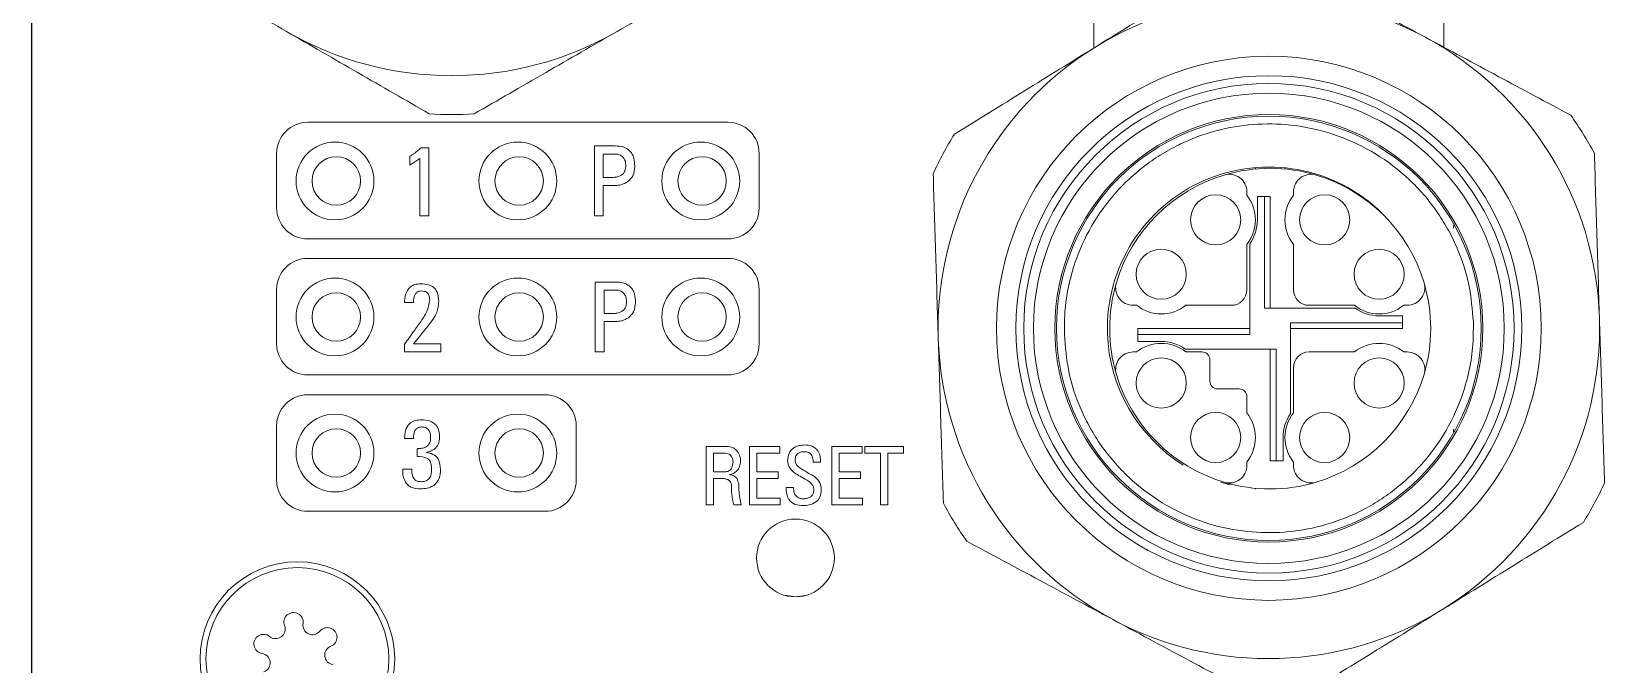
# Model space of a CAD drawing. Extents: x -194 to 239, y -574 to -265.
# Drawn here: x -130.63 to -117.85, y -327.8 to -322.65 of the extents above; entities that cross this region are included whole.
import ezdxf

# ---------------------------------------------------------------- set-up
doc = ezdxf.new("R2010")
doc.units = 0
doc.header["$LTSCALE"] = 0.5
doc.layers.get('0').update_dxf_attribs({"linetype": 'CONTINUOUS'})
doc.layers.add('UMRISSE', color=7, linetype='CONTINUOUS')

msp = doc.modelspace()

# ---------------------------------------------------------------- linework, layer by layer
at = {"lineweight": 5}
for p, q in [((-130.63196, -297.65409), (-130.63196, -338.25588)), ((-130.63023, -297.67312), (-130.63023, -338.27491))]:
    msp.add_line(p, q, dxfattribs=at)
at = {"color": 7, "linetype": 'Continuous', "lineweight": 5}
for p, q in [((-130.63179, -300.24218), (-130.63179, -338.29566)), ((-122.00338, -321.67097), (-122.00338, -322.78367)), ((-119.15885, -322.783), (-119.15885, -321.67097)), ((-124.97434, -323.39349), (-128.38777, -323.39349)), ((-128.64062, -323.64633), (-128.64062, -324.08882)), ((-127.46611, -323.60055), (-127.40434, -323.60055)), ((-127.40434, -323.60055), (-127.40434, -324.15487)), ((-126.05988, -323.58597), (-125.89064, -323.58597)), ((-126.05988, -324.15487), (-126.05988, -323.58597)), ((-124.72149, -324.08882), (-124.72149, -323.64633)), ((-127.55751, -323.7429), (-127.55751, -323.66962)), ((-127.47728, -323.68774), (-127.55751, -323.7429)), ((-127.47728, -324.15487), (-127.47728, -323.68774)), ((-125.98694, -323.65161), (-125.98694, -323.84125)), ((-125.88585, -323.65161), (-125.98694, -323.65161)), ((-120.68889, -323.76139), (-120.68889, -323.77309)), ((-120.45185, -323.77309), (-120.45185, -323.76334)), ((-125.98694, -323.84125), (-125.90648, -323.84125)), ((-125.89132, -323.90689), (-125.98694, -323.90689)), ((-125.98694, -323.90689), (-125.98694, -324.15487)), ((-120.76001, -323.98647), (-120.76001, -323.95833)), ((-120.67467, -323.99683), (-120.67467, -324.18647)), ((-120.61778, -323.99683), (-120.67467, -323.99683)), ((-120.61778, -323.99683), (-120.61778, -324.9055)), ((-120.57037, -323.99683), (-120.61778, -323.99683)), ((-120.57037, -323.99683), (-120.57037, -324.9055)), ((-120.38074, -323.95833), (-120.38074, -323.98647)), ((-127.40434, -324.15487), (-127.47728, -324.15487)), ((-125.98694, -324.15487), (-126.05988, -324.15487)), ((-128.38777, -324.34166), (-124.97434, -324.34166)), ((-120.76001, -324.75537), (-120.76001, -324.38646)), ((-120.7363, -324.38111), (-120.7363, -325.11884)), ((-120.38074, -324.38646), (-120.38074, -324.75537)), ((-124.97434, -324.49969), (-128.38777, -324.49969)), ((-128.64062, -324.75254), (-128.64062, -325.19502)), ((-126.05421, -324.69217), (-125.88497, -324.69217)), ((-126.05421, -325.26108), (-126.05421, -324.69217)), ((-125.98127, -324.75782), (-125.98127, -324.94745)), ((-125.88018, -324.75782), (-125.98127, -324.75782)), ((-124.72149, -325.19502), (-124.72149, -324.75254)), ((-127.52833, -324.85993), (-127.60127, -324.85993)), ((-121.68347, -324.8818), (-121.65533, -324.8818)), ((-121.25534, -324.8818), (-120.88643, -324.8818)), ((-119.88005, -324.9055), (-120.61778, -324.9055)), ((-120.25431, -324.8818), (-119.8854, -324.8818)), ((-119.48541, -324.8818), (-119.45727, -324.8818)), ((-125.98127, -324.94745), (-125.90081, -324.94745)), ((-125.88565, -325.01309), (-125.98127, -325.01309)), ((-125.98127, -325.01309), (-125.98127, -325.26108)), ((-120.40444, -325.76175), (-120.40444, -325.02402)), ((-119.49577, -325.02402), (-120.40444, -325.02402)), ((-119.68541, -324.96713), (-119.49577, -324.96713)), ((-119.49577, -325.02402), (-119.49577, -324.96713)), ((-119.49577, -325.07143), (-119.49577, -325.02402)), ((-121.64497, -325.07143), (-120.7363, -325.07143)), ((-121.64497, -325.07143), (-121.64497, -325.11884)), ((-121.64497, -325.11884), (-121.64497, -325.17573)), ((-121.64497, -325.11884), (-120.7363, -325.11884)), ((-121.45534, -325.17573), (-121.64497, -325.17573)), ((-119.49577, -325.07143), (-120.40444, -325.07143)), ((-127.60127, -325.26108), (-127.60127, -325.19794)), ((-127.30747, -325.26108), (-127.60127, -325.26108)), ((-127.52833, -325.19544), (-127.30747, -325.19544)), ((-127.30747, -325.19544), (-127.30747, -325.26108)), ((-125.98127, -325.26108), (-126.05421, -325.26108)), ((-121.65533, -325.26107), (-121.68347, -325.26107)), ((-121.26069, -325.23736), (-120.52296, -325.23736)), ((-121.12348, -325.26107), (-121.25534, -325.26107)), ((-120.57037, -326.14603), (-120.57037, -325.23736)), ((-120.52296, -326.14603), (-120.52296, -325.23736)), ((-119.8854, -325.26107), (-120.25431, -325.26107)), ((-119.45727, -325.26107), (-119.48541, -325.26107)), ((-121.06026, -325.49811), (-121.06026, -325.32428)), ((-120.38074, -325.38749), (-120.38074, -325.7564)), ((-128.38777, -325.44787), (-124.97434, -325.44787)), ((-120.82322, -325.56132), (-120.99705, -325.56132)), ((-126.45981, -325.60874), (-128.38777, -325.60874)), ((-120.76001, -325.7564), (-120.76001, -325.62453)), ((-128.64062, -325.86159), (-128.64062, -326.30407)), ((-126.20697, -326.30407), (-126.20697, -325.86159)), ((-127.52833, -325.96613), (-127.60127, -325.96613)), ((-127.49916, -326.11201), (-127.49916, -326.0491)), ((-125.1524, -326.50372), (-125.1524, -326.02963)), ((-125.1524, -326.02963), (-124.98744, -326.02963)), ((-124.79987, -326.02963), (-124.55381, -326.02963)), ((-124.79987, -326.50372), (-124.79987, -326.02963)), ((-124.55381, -326.02963), (-124.55381, -326.08433)), ((-124.13129, -326.50372), (-124.13129, -326.02963)), ((-124.13129, -326.02963), (-123.88522, -326.02963)), ((-123.88522, -326.02963), (-123.88522, -326.08433)), ((-123.86385, -326.08433), (-123.86385, -326.02963)), ((-123.86385, -326.02963), (-123.54779, -326.02963)), ((-123.54779, -326.02963), (-123.54779, -326.08433)), ((-120.46607, -326.14603), (-120.46607, -325.9564)), ((-125.09162, -326.08433), (-125.09162, -326.23628)), ((-124.99855, -326.08433), (-125.09162, -326.08433)), ((-124.55381, -326.08433), (-124.73909, -326.08433)), ((-124.73909, -326.08433), (-124.73909, -326.23628)), ((-124.22246, -326.15841), (-124.28324, -326.15841)), ((-123.88522, -326.08433), (-124.0705, -326.08433)), ((-124.0705, -326.08433), (-124.0705, -326.23628)), ((-123.73621, -326.08433), (-123.86385, -326.08433)), ((-123.73621, -326.50372), (-123.73621, -326.08433)), ((-123.54779, -326.08433), (-123.67543, -326.08433)), ((-123.67543, -326.08433), (-123.67543, -326.50372)), ((-120.76001, -326.18453), (-120.76001, -326.15639)), ((-120.57037, -326.14603), (-120.52296, -326.14603)), ((-120.52296, -326.14603), (-120.46607, -326.14603)), ((-120.38074, -326.15639), (-120.38074, -326.18453)), ((-127.61586, -326.22973), (-127.61586, -326.21412)), ((-127.61586, -326.21412), (-127.54292, -326.21412)), ((-125.09162, -326.23628), (-124.99921, -326.23628)), ((-125.09162, -326.29099), (-125.09162, -326.50372)), ((-125.01906, -326.29099), (-125.09162, -326.29099)), ((-124.73909, -326.23628), (-124.56691, -326.23628)), ((-124.56691, -326.29099), (-124.73909, -326.29099)), ((-124.73909, -326.29099), (-124.73909, -326.44901)), ((-124.56691, -326.23628), (-124.56691, -326.29099)), ((-124.0705, -326.23628), (-123.89833, -326.23628)), ((-123.89833, -326.29099), (-124.0705, -326.29099)), ((-124.0705, -326.29099), (-124.0705, -326.44901)), ((-123.89833, -326.23628), (-123.89833, -326.29099)), ((-124.73909, -326.44901), (-124.54982, -326.44901)), ((-124.54982, -326.44901), (-124.54982, -326.50372)), ((-124.50205, -326.36259), (-124.44127, -326.36259)), ((-124.44127, -326.36259), (-124.44127, -326.37551)), ((-124.0705, -326.44901), (-123.88123, -326.44901)), ((-123.88123, -326.44901), (-123.88123, -326.50372)), ((-120.68889, -326.36978), (-120.68889, -326.37581)), ((-128.38777, -326.55692), (-126.45981, -326.55692)), ((-125.09162, -326.50372), (-125.1524, -326.50372)), ((-124.86815, -326.50372), (-124.92827, -326.50372)), ((-124.54982, -326.50372), (-124.79987, -326.50372)), ((-123.88123, -326.50372), (-124.13129, -326.50372)), ((-123.67543, -326.50372), (-123.73621, -326.50372)), ((-124.42629, -327.25224), (-124.34872, -327.24257))]:
    msp.add_line(p, q, dxfattribs=at)
at = {"color": 7, "linetype": 'Continuous', "lineweight": 5, "flags": 128}
for points in [[(-119.0821, -325.88934), (-119.08022, -325.90385), (-119.07967, -325.9183)], [(-120.97364, -326.32013), (-120.94782, -326.32794), (-120.89572, -326.34196)], [(-124.51647, -327.2391), (-124.51533, -327.23943), (-124.42629, -327.25224)]]:
    msp.add_lwpolyline(points, dxfattribs=at)
at = {"color": 7, "linetype": 'Continuous', "lineweight": 5}
for centre, radius in [((-120.58112, -325.0686), 2.21241), ((-120.58112, -325.0686), 2.05438), ((-120.58112, -325.0686), 1.99117), ((-120.58112, -325.0686), 1.91216), ((-120.58112, -325.0686), 1.73832), ((-120.58112, -325.0686), 1.72521), ((-128.16653, -323.87042), 0.31606), ((-126.68105, -323.87042), 0.31606), ((-125.19558, -323.87042), 0.31606), ((-128.15578, -323.87042), 0.19679), ((-126.67031, -323.87041), 0.19679), ((-125.18483, -323.87041), 0.19679), ((-121.01285, -324.18647), 0.20386), ((-120.12789, -324.18647), 0.20386), ((-121.45534, -324.62895), 0.20386), ((-119.68541, -324.62895), 0.20386), ((-128.16653, -324.97663), 0.31606), ((-126.68105, -324.97663), 0.31606), ((-125.19558, -324.97663), 0.31606), ((-128.15578, -324.97663), 0.19679), ((-126.67031, -324.97661), 0.19679), ((-125.18483, -324.97661), 0.19679), ((-121.45534, -325.51391), 0.20386), ((-119.68541, -325.51391), 0.20386), ((-128.16653, -326.08283), 0.31606), ((-126.68105, -326.08283), 0.31606), ((-121.01285, -325.9564), 0.20386), ((-120.12789, -325.9564), 0.20386), ((-128.15578, -326.08283), 0.19679), ((-126.67031, -326.08282), 0.19679), ((-124.42629, -326.93619), 0.31606), ((-128.47184, -327.75794), 0.79015), ((-128.47184, -327.75794), 0.74274)]:
    msp.add_circle(centre, radius, dxfattribs=at)
for centre, radius, start, end in [((-120.58112, -325.0686), 2.6865, 61.765098, 121.765098), ((-127.21835, -320.32772), 2.6865, 240, 300), ((-120.58112, -325.0686), 2.6865, 1.765098, 61.765098), ((-120.58112, -325.0686), 2.6865, 121.765098, 181.765098), ((-128.38777, -323.64633), 0.25285, 90, 180), ((-127.21835, -320.32772), 3.00256, 266.525352, 273.474648), ((-124.97434, -323.64633), 0.25285, 0, 90), ((-120.58112, -325.0686), 3.00256, 28.29045, 35.239746), ((-120.58112, -325.0686), 3.00256, 148.29045, 155.239746), ((-120.58112, -325.0686), 1.31164, 45.602365, 181.765098), ((-120.57037, -325.07143), 1.30374, 90, 106.60155), ((-120.57037, -325.07143), 1.30374, 73.39845, 90), ((-120.57037, -325.07143), 1.30374, 106.60155, 163.39845), ((-120.90223, -323.95833), 0.14223, 0, 106.60155), ((-120.23851, -323.95833), 0.14223, 73.39845, 180), ((-120.57037, -325.07143), 1.30374, 16.60155, 73.39845), ((-121.01285, -324.18647), 0.32238, 321.657251, 38.342749), ((-120.12789, -324.18647), 0.32238, 141.657251, 218.342749), ((-128.38777, -324.08882), 0.25285, 180, 270), ((-124.97434, -324.08882), 0.25285, 270, 0), ((-121.01285, -324.18647), 0.33818, 324.860888, 0), ((-119.23903, -324.22577), 0.15936, 349.968546, 2.570459), ((-128.38777, -324.75254), 0.25285, 90, 180), ((-124.97434, -324.75254), 0.25285, 0, 90), ((-120.57037, -325.07143), 1.30374, 163.39845, 196.60155), ((-121.68347, -324.73957), 0.14223, 163.39845, 270), ((-120.88643, -324.75537), 0.12642, 270, 0), ((-120.25431, -324.75537), 0.12642, 180, 270), ((-119.45727, -324.73957), 0.14223, 270, 16.60155), ((-120.57037, -325.07143), 1.30374, 343.39845, 16.60155), ((-121.45534, -324.62895), 0.32238, 231.657251, 308.342749), ((-119.68541, -324.62895), 0.32238, 231.657251, 308.342749), ((-119.68541, -324.62895), 0.33818, 234.860888, 270), ((-120.58112, -325.0686), 2.6865, 301.765098, 1.765098), ((-120.58112, -325.0686), 2.6865, 181.765098, 241.765098), ((-120.58112, -325.0686), 1.31164, 181.765098, 237.969095), ((-121.45534, -325.51391), 0.33818, 54.860888, 90), ((-128.38777, -325.19502), 0.25285, 180, 270), ((-124.97434, -325.19502), 0.25285, 270, 0), ((-121.68347, -325.40329), 0.14223, 90, 196.60155), ((-121.45534, -325.51391), 0.32238, 51.657251, 128.342749), ((-121.12348, -325.32428), 0.06321, 0, 90), ((-120.25431, -325.38749), 0.12642, 90, 180), ((-119.68541, -325.51391), 0.32238, 51.657251, 128.342749), ((-119.45727, -325.40329), 0.14223, 343.39845, 90), ((-120.57037, -325.07143), 1.30374, 196.60155, 253.39845), ((-120.99705, -325.49811), 0.06321, 180, 270), ((-120.82322, -325.62453), 0.06321, 0, 90), ((-120.57037, -325.07143), 1.30374, 286.60155, 343.39845), ((-128.38777, -325.86159), 0.25285, 90, 180), ((-126.45981, -325.86159), 0.25285, 0, 90), ((-121.01285, -325.9564), 0.32238, 321.657251, 38.342749), ((-120.12789, -325.9564), 0.33818, 144.860888, 180), ((-120.12789, -325.9564), 0.32238, 141.657251, 218.342749), ((-120.90223, -326.18453), 0.14223, 253.39845, 0), ((-120.23851, -326.18453), 0.14223, 180, 286.60155), ((-128.38777, -326.30407), 0.25285, 180, 270), ((-126.45981, -326.30407), 0.25285, 270, 0), ((-120.57037, -325.07143), 1.30374, 253.39845, 286.60155), ((-120.58112, -325.0686), 3.00256, 328.29045, 335.239746), ((-120.58112, -325.0686), 3.00256, 208.29045, 215.239746), ((-120.58112, -325.0686), 2.6865, 241.765098, 301.765098), ((-128.50338, -327.45831), 0.07798, 351.008422, 201.008422), ((-128.34934, -327.48268), 0.07798, 171.008422, 321.008422), ((-128.7471, -327.63544), 0.07798, 51.008422, 261.008422), ((-128.64897, -327.51422), 0.07798, 231.008422, 21.008422), ((-128.22812, -327.58081), 0.07798, 291.008422, 141.008422), ((-128.77148, -327.78948), 0.07798, 291.008422, 81.008422), ((-128.17221, -327.72641), 0.07798, 111.008422, 261.008422)]:
    msp.add_arc(centre, radius, start, end, dxfattribs=at)
for points, knots in [([(-129.72288, -321.98383), (-129.53021, -322.09507), (-129.14422, -322.31792), (-128.75603, -322.54204), (-128.5616, -322.65429)], [0, 0, 0, 0, 0.49915665, 1, 1, 1, 1]), ([(-125.8751, -322.65429), (-125.68137, -322.54244), (-125.29318, -322.31832), (-124.90719, -322.09547), (-124.71383, -321.98383)], [0, 0, 0, 0, 0.49905028, 1, 1, 1, 1]), ([(-120.85532, -322.07859), (-121.04447, -322.19571), (-121.42341, -322.43034), (-121.80452, -322.66631), (-121.99539, -322.7845)], [0, 0, 0, 0, 0.49915672, 1, 1, 1, 1]), ([(-119.31017, -322.70175), (-119.50725, -322.59592), (-119.90217, -322.38386), (-120.29484, -322.173), (-120.49154, -322.06738)], [0, 0, 0, 0, 0.49905015, 1, 1, 1, 1]), ([(-128.5616, -322.65429), (-128.36788, -322.76614), (-127.97968, -322.99027), (-127.59369, -323.21312), (-127.40033, -323.32476)], [0, 0, 0, 0, 0.49905035, 1, 1, 1, 1]), ([(-127.03638, -323.32476), (-126.84371, -323.21352), (-126.45772, -322.99067), (-126.06953, -322.76655), (-125.8751, -322.65429)], [0, 0, 0, 0, 0.49915668, 1, 1, 1, 1]), ([(-118.12879, -323.33613), (-118.3248, -323.23088), (-118.71746, -323.02002), (-119.11238, -322.80796), (-119.31017, -322.70175)], [0, 0, 0, 0, 0.49915673, 1, 1, 1, 1]), ([(-121.99539, -322.7845), (-122.18559, -322.90226), (-122.56669, -323.13824), (-122.94563, -323.37287), (-123.13547, -323.49041)], [0, 0, 0, 0, 0.49905015, 1, 1, 1, 1]), ([(-118.91991, -325.01741), (-118.9284, -324.91626), (-118.94588, -324.70791), (-119.03043, -324.45447), (-119.1271, -324.25757), (-119.24734, -324.06573), (-119.43456, -323.84908), (-119.70687, -323.64152), (-120.00934, -323.49645), (-120.32169, -323.41698), (-120.6326, -323.3981), (-120.94172, -323.43607), (-121.19526, -323.51755), (-121.39214, -323.61465), (-121.58399, -323.73478), (-121.80064, -323.92206), (-122.00818, -324.19431), (-122.13697, -324.46287), (-122.20705, -324.70404), (-122.24138, -324.91078), (-122.24201, -325.04993), (-122.24233, -325.11979)], [0, 0, 0, 0, 0.0582421, 0.11997289, 0.15217865, 0.1843526, 0.25001425, 0.31567591, 0.37997295, 0.4417038, 0.49994584, 0.55818794, 0.61991873, 0.65212449, 0.68429838, 0.74996003, 0.81562169, 0.87991883, 0.92004518, 0.95985878, 1, 1, 1, 1]), ([(-127.55751, -323.66962), (-127.54895, -323.66459), (-127.53366, -323.65561), (-127.51984, -323.64452), (-127.51375, -323.63964)], [0, 0, 0, 0, 0.55969684, 1, 1, 1, 1]), ([(-127.51375, -323.63964), (-127.50472, -323.63251), (-127.48861, -323.61976), (-127.47299, -323.60642), (-127.46611, -323.60055)], [0, 0, 0, 0, 0.55999364, 1, 1, 1, 1]), ([(-125.89064, -323.58597), (-125.86885, -323.58677), (-125.82997, -323.58821), (-125.79682, -323.60819), (-125.78226, -323.61697)], [0, 0, 0, 0, 0.56066306, 1, 1, 1, 1]), ([(-125.78226, -323.61697), (-125.77249, -323.62669), (-125.75292, -323.64614), (-125.73467, -323.69281), (-125.7328, -323.72807), (-125.73166, -323.74962)], [0, 0, 0, 0, 0.27970363, 0.55977537, 1, 1, 1, 1]), ([(-117.89589, -324.98585), (-117.90278, -324.76226), (-117.91659, -324.31422), (-117.93032, -323.86873), (-117.9372, -323.64556)], [0, 0, 0, 0, 0.49904993, 1, 1, 1, 1]), ([(-125.82614, -323.67885), (-125.83571, -323.67011), (-125.85283, -323.65448), (-125.87575, -323.65249), (-125.88585, -323.65161)], [0, 0, 0, 0, 0.55890642, 1, 1, 1, 1]), ([(-125.84437, -323.82643), (-125.83715, -323.82126), (-125.8227, -323.81091), (-125.80716, -323.78232), (-125.80557, -323.75955), (-125.8046, -323.74563)], [0, 0, 0, 0, 0.28012981, 0.56014141, 1, 1, 1, 1]), ([(-125.8046, -323.74563), (-125.8053, -323.732), (-125.80654, -323.70768), (-125.82015, -323.68765), (-125.82614, -323.67885)], [0, 0, 0, 0, 0.56032369, 1, 1, 1, 1]), ([(-125.73166, -323.74962), (-125.73368, -323.77766), (-125.73727, -323.82771), (-125.77343, -323.86173), (-125.78933, -323.87669)], [0, 0, 0, 0, 0.56037592, 1, 1, 1, 1]), ([(-125.90648, -323.84125), (-125.8943, -323.84074), (-125.87257, -323.83983), (-125.85298, -323.83052), (-125.84437, -323.82643)], [0, 0, 0, 0, 0.56024977, 1, 1, 1, 1]), ([(-125.78933, -323.87669), (-125.80714, -323.88666), (-125.839, -323.90449), (-125.87531, -323.90616), (-125.89132, -323.90689)], [0, 0, 0, 0, 0.55916241, 1, 1, 1, 1]), ([(-123.30765, -323.81106), (-123.30079, -324.03343), (-123.28707, -324.47892), (-123.27326, -324.92695), (-123.26634, -325.15135)], [0, 0, 0, 0, 0.4991567, 1, 1, 1, 1]), ([(-127.60127, -324.85993), (-127.60061, -324.83762), (-127.59943, -324.79785), (-127.57941, -324.7637), (-127.57062, -324.7487)], [0, 0, 0, 0, 0.56081878, 1, 1, 1, 1]), ([(-127.57062, -324.7487), (-127.56324, -324.74105), (-127.5485, -324.72574), (-127.51334, -324.70967), (-127.48608, -324.70786), (-127.46942, -324.70676)], [0, 0, 0, 0, 0.28003049, 0.5601211, 1, 1, 1, 1]), ([(-127.5166, -324.79451), (-127.5207, -324.80639), (-127.52804, -324.82762), (-127.52825, -324.85004), (-127.52833, -324.85993)], [0, 0, 0, 0, 0.5591909, 1, 1, 1, 1]), ([(-127.46463, -324.76511), (-127.47051, -324.76544), (-127.48226, -324.76609), (-127.50251, -324.77403), (-127.51126, -324.78676), (-127.5166, -324.79451)], [0, 0, 0, 0, 0.28127647, 0.56186668, 1, 1, 1, 1]), ([(-127.46942, -324.70676), (-127.44748, -324.70779), (-127.40385, -324.70983), (-127.34896, -324.74428), (-127.32649, -324.79768), (-127.32491, -324.83193), (-127.32411, -324.8491)], [0, 0, 0, 0, 0.28092685, 0.55882791, 0.77888995, 1, 1, 1, 1]), ([(-127.39705, -324.83782), (-127.39764, -324.8272), (-127.39882, -324.80604), (-127.41444, -324.77911), (-127.43962, -324.76637), (-127.45628, -324.76553), (-127.46463, -324.76511)], [0, 0, 0, 0, 0.28064927, 0.55949455, 0.77933191, 1, 1, 1, 1]), ([(-125.88497, -324.69217), (-125.86317, -324.69298), (-125.8243, -324.69441), (-125.79115, -324.71439), (-125.77659, -324.72317)], [0, 0, 0, 0, 0.56066437, 1, 1, 1, 1]), ([(-125.82047, -324.78505), (-125.83004, -324.77632), (-125.84716, -324.76068), (-125.87008, -324.75869), (-125.88018, -324.75782)], [0, 0, 0, 0, 0.5589073, 1, 1, 1, 1]), ([(-125.79893, -324.85184), (-125.79963, -324.83821), (-125.80087, -324.81388), (-125.81448, -324.79386), (-125.82047, -324.78505)], [0, 0, 0, 0, 0.56031609, 1, 1, 1, 1]), ([(-125.77659, -324.72317), (-125.76682, -324.73289), (-125.74725, -324.75235), (-125.729, -324.79902), (-125.72713, -324.83428), (-125.72599, -324.85582)], [0, 0, 0, 0, 0.27970371, 0.55977924, 1, 1, 1, 1]), ([(-127.46771, -325.0107), (-127.44765, -324.98103), (-127.4119, -324.92813), (-127.40158, -324.86537), (-127.39705, -324.83782)], [0, 0, 0, 0, 0.56104005, 1, 1, 1, 1]), ([(-127.32411, -324.8491), (-127.32492, -324.86886), (-127.32637, -324.90414), (-127.33913, -324.93699), (-127.34474, -324.95144)], [0, 0, 0, 0, 0.55996361, 1, 1, 1, 1]), ([(-125.8387, -324.93264), (-125.83148, -324.92746), (-125.81703, -324.91711), (-125.80148, -324.88853), (-125.7999, -324.86575), (-125.79893, -324.85184)], [0, 0, 0, 0, 0.28012809, 0.56014036, 1, 1, 1, 1]), ([(-125.72599, -324.85582), (-125.728, -324.88387), (-125.7316, -324.93392), (-125.76776, -324.96794), (-125.78366, -324.98289)], [0, 0, 0, 0, 0.56037675, 1, 1, 1, 1]), ([(-127.60127, -325.19794), (-127.5763, -325.16302), (-127.5317, -325.10066), (-127.48726, -325.03819), (-127.46771, -325.0107)], [0, 0, 0, 0, 0.55999997, 1, 1, 1, 1]), ([(-127.41152, -325.05082), (-127.43334, -325.0778), (-127.47229, -325.12599), (-127.51121, -325.17422), (-127.52833, -325.19544)], [0, 0, 0, 0, 0.55999958, 1, 1, 1, 1]), ([(-127.34474, -324.95144), (-127.35586, -324.97089), (-127.37574, -325.00564), (-127.40058, -325.03701), (-127.41152, -325.05082)], [0, 0, 0, 0, 0.55972471, 1, 1, 1, 1]), ([(-125.90081, -324.94745), (-125.88863, -324.94694), (-125.8669, -324.94604), (-125.84731, -324.93673), (-125.8387, -324.93264)], [0, 0, 0, 0, 0.56024501, 1, 1, 1, 1]), ([(-125.78366, -324.98289), (-125.80147, -324.99287), (-125.83332, -325.0107), (-125.86964, -325.01236), (-125.88565, -325.01309)], [0, 0, 0, 0, 0.55916141, 1, 1, 1, 1]), ([(-118.91991, -325.01741), (-118.92023, -325.08727), (-118.92086, -325.22642), (-118.95519, -325.43316), (-119.02526, -325.67433), (-119.15405, -325.94289), (-119.36159, -326.21513), (-119.57825, -326.40242), (-119.77009, -326.52255), (-119.96697, -326.61965), (-120.22052, -326.70113), (-120.52963, -326.73909), (-120.84055, -326.72022), (-121.15289, -326.64075), (-121.45536, -326.49568), (-121.72768, -326.28812), (-121.9149, -326.07147), (-122.03514, -325.87963), (-122.13181, -325.68273), (-122.21636, -325.42929), (-122.23384, -325.22094), (-122.24233, -325.11979)], [0, 0, 0, 0, 0.04014111, 0.07995482, 0.12008114, 0.18437833, 0.25003991, 0.31570149, 0.34787544, 0.38008131, 0.4418121, 0.50005408, 0.55829625, 0.62002696, 0.6843241, 0.74998576, 0.81564741, 0.8478213, 0.88002711, 0.9417579, 1, 1, 1, 1]), ([(-117.85459, -326.32614), (-117.86144, -326.10377), (-117.87517, -325.65828), (-117.88898, -325.21025), (-117.89589, -324.98585)], [0, 0, 0, 0, 0.49915649, 1, 1, 1, 1]), ([(-123.26634, -325.15135), (-123.25945, -325.37494), (-123.24565, -325.82298), (-123.23192, -326.26847), (-123.22504, -326.49164)], [0, 0, 0, 0, 0.49905016, 1, 1, 1, 1]), ([(-127.60127, -325.96613), (-127.60017, -325.94399), (-127.59797, -325.89989), (-127.56754, -325.84234), (-127.51476, -325.81557), (-127.48001, -325.81384), (-127.46258, -325.81297)], [0, 0, 0, 0, 0.28105188, 0.55966823, 0.77913331, 1, 1, 1, 1]), ([(-127.46258, -325.81297), (-127.44095, -325.81427), (-127.39786, -325.81687), (-127.34446, -325.85089), (-127.31949, -325.9022), (-127.31771, -325.93606), (-127.31682, -325.95303)], [0, 0, 0, 0, 0.28072634, 0.55925348, 0.77906553, 1, 1, 1, 1]), ([(-127.51694, -325.90072), (-127.52095, -325.91261), (-127.52812, -325.93387), (-127.52827, -325.95626), (-127.52833, -325.96613)], [0, 0, 0, 0, 0.55907293, 1, 1, 1, 1]), ([(-127.46246, -325.87132), (-127.46855, -325.87163), (-127.48071, -325.87226), (-127.50192, -325.87976), (-127.51125, -325.89278), (-127.51694, -325.90072)], [0, 0, 0, 0, 0.28142224, 0.56216676, 1, 1, 1, 1]), ([(-127.40639, -325.89548), (-127.41042, -325.89112), (-127.41848, -325.88242), (-127.43794, -325.87306), (-127.45316, -325.87198), (-127.46246, -325.87132)], [0, 0, 0, 0, 0.28007408, 0.56026824, 1, 1, 1, 1]), ([(-127.38976, -325.9561), (-127.39014, -325.94397), (-127.39082, -325.92232), (-127.40164, -325.90367), (-127.40639, -325.89548)], [0, 0, 0, 0, 0.56048451, 1, 1, 1, 1]), ([(-127.49916, -326.0491), (-127.49622, -326.04811), (-127.49096, -326.04635), (-127.48542, -326.04636), (-127.48298, -326.04636)], [0, 0, 0, 0, 0.55841672, 1, 1, 1, 1]), ([(-127.48298, -326.04636), (-127.46914, -326.0454), (-127.44154, -326.04348), (-127.40719, -326.02179), (-127.39144, -325.98869), (-127.39032, -325.96698), (-127.38976, -325.9561)], [0, 0, 0, 0, 0.28051987, 0.55915304, 0.77909502, 1, 1, 1, 1]), ([(-127.3591, -326.05115), (-127.37097, -326.05787), (-127.39219, -326.06988), (-127.41581, -326.07578), (-127.42622, -326.07839)], [0, 0, 0, 0, 0.55932599, 1, 1, 1, 1]), ([(-127.42622, -326.07839), (-127.40728, -326.08179), (-127.36961, -326.08857), (-127.3142, -326.13627), (-127.3113, -326.18711), (-127.30952, -326.21822)], [0, 0, 0, 0, 0.28198149, 0.56058171, 1, 1, 1, 1]), ([(-127.31682, -325.95303), (-127.31826, -325.97437), (-127.32084, -326.01246), (-127.34742, -326.03934), (-127.3591, -326.05115)], [0, 0, 0, 0, 0.56046243, 1, 1, 1, 1]), ([(-124.98744, -326.02963), (-124.96829, -326.03094), (-124.93413, -326.03329), (-124.90948, -326.05661), (-124.89864, -326.06686)], [0, 0, 0, 0, 0.56039306, 1, 1, 1, 1]), ([(-124.89864, -326.06686), (-124.89, -326.08107), (-124.87453, -326.10652), (-124.87334, -326.13613), (-124.87281, -326.1492)], [0, 0, 0, 0, 0.55864591, 1, 1, 1, 1]), ([(-124.48989, -326.14511), (-124.48824, -326.12505), (-124.48495, -326.08504), (-124.44629, -326.04124), (-124.39912, -326.02015), (-124.3679, -326.01837), (-124.35228, -326.01747)], [0, 0, 0, 0, 0.28000517, 0.55848594, 0.77898737, 1, 1, 1, 1]), ([(-124.35617, -326.07218), (-124.36625, -326.07265), (-124.38425, -326.07351), (-124.39944, -326.083), (-124.40613, -326.08718)], [0, 0, 0, 0, 0.56021028, 1, 1, 1, 1]), ([(-124.29767, -326.09592), (-124.30182, -326.09137), (-124.31012, -326.08226), (-124.33078, -326.07353), (-124.34654, -326.07269), (-124.35617, -326.07218)], [0, 0, 0, 0, 0.27956301, 0.55960164, 1, 1, 1, 1]), ([(-124.35228, -326.01747), (-124.33154, -326.01871), (-124.29027, -326.02116), (-124.24188, -326.05896), (-124.22446, -326.11004), (-124.22313, -326.14226), (-124.22246, -326.15841)], [0, 0, 0, 0, 0.2805977, 0.558179, 0.77865938, 1, 1, 1, 1]), ([(-127.38246, -326.21845), (-127.38287, -326.20688), (-127.38367, -326.18379), (-127.39164, -326.14906), (-127.43007, -326.11213), (-127.47063, -326.11206), (-127.49916, -326.11201)], [0, 0, 0, 0, 0.18796137, 0.37531232, 0.56047714, 1, 1, 1, 1]), ([(-124.99921, -326.23628), (-124.98819, -326.2351), (-124.96617, -326.23273), (-124.93819, -326.20171), (-124.93534, -326.1736), (-124.93359, -326.15641)], [0, 0, 0, 0, 0.28018591, 0.55970985, 1, 1, 1, 1]), ([(-124.94764, -326.10788), (-124.95121, -326.10374), (-124.95833, -326.09546), (-124.97593, -326.08611), (-124.98997, -326.08501), (-124.99855, -326.08433)], [0, 0, 0, 0, 0.28024055, 0.56045436, 1, 1, 1, 1]), ([(-124.87281, -326.1492), (-124.87398, -326.16373), (-124.87631, -326.19278), (-124.8988, -326.22787), (-124.92912, -326.25053), (-124.95128, -326.2561), (-124.96236, -326.25889)], [0, 0, 0, 0, 0.28009035, 0.55953919, 0.77961715, 1, 1, 1, 1]), ([(-124.93359, -326.15641), (-124.93408, -326.14669), (-124.93496, -326.12933), (-124.94377, -326.11443), (-124.94764, -326.10788)], [0, 0, 0, 0, 0.56018013, 1, 1, 1, 1]), ([(-124.43452, -326.2454), (-124.45182, -326.23026), (-124.4827, -326.2032), (-124.48769, -326.16287), (-124.48989, -326.14511)], [0, 0, 0, 0, 0.55982996, 1, 1, 1, 1]), ([(-124.40613, -326.08718), (-124.41027, -326.09109), (-124.41855, -326.09892), (-124.4275, -326.11763), (-124.4285, -326.13228), (-124.42911, -326.14122)], [0, 0, 0, 0, 0.28003301, 0.56023304, 1, 1, 1, 1]), ([(-124.42911, -326.14122), (-124.4279, -326.15023), (-124.42548, -326.16827), (-124.40543, -326.19475), (-124.38618, -326.20762), (-124.37441, -326.21548)], [0, 0, 0, 0, 0.27931321, 0.55939896, 1, 1, 1, 1]), ([(-124.28324, -326.15841), (-124.28338, -326.14608), (-124.28364, -326.12411), (-124.29339, -326.10451), (-124.29767, -326.09592)], [0, 0, 0, 0, 0.56119659, 1, 1, 1, 1]), ([(-127.59512, -326.31931), (-127.60217, -326.30331), (-127.61478, -326.27468), (-127.61553, -326.24349), (-127.61586, -326.22973)], [0, 0, 0, 0, 0.55880683, 1, 1, 1, 1]), ([(-127.4734, -326.37458), (-127.49981, -326.3726), (-127.53665, -326.36983), (-127.57678, -326.34418), (-127.58901, -326.3276), (-127.59512, -326.31931)], [0, 0, 0, 0, 0.55875545, 0.77942451, 1, 1, 1, 1]), ([(-127.54292, -326.21412), (-127.54286, -326.22789), (-127.54274, -326.25243), (-127.534, -326.2753), (-127.53016, -326.28535)], [0, 0, 0, 0, 0.5609138, 1, 1, 1, 1]), ([(-127.53016, -326.28535), (-127.52617, -326.29101), (-127.51818, -326.30235), (-127.49576, -326.31433), (-127.47799, -326.31551), (-127.46714, -326.31623)], [0, 0, 0, 0, 0.27980882, 0.5600108, 1, 1, 1, 1]), ([(-127.30952, -326.21822), (-127.31098, -326.24264), (-127.31389, -326.29123), (-127.35764, -326.348), (-127.41642, -326.37179), (-127.45439, -326.37365), (-127.4734, -326.37458)], [0, 0, 0, 0, 0.2805957, 0.55850448, 0.77885298, 1, 1, 1, 1]), ([(-127.46714, -326.31623), (-127.453, -326.31554), (-127.42492, -326.31417), (-127.38552, -326.27748), (-127.38362, -326.24089), (-127.38246, -326.21845)], [0, 0, 0, 0, 0.28163925, 0.55925223, 1, 1, 1, 1]), ([(-124.97462, -326.29934), (-124.98268, -326.29649), (-124.99709, -326.2914), (-125.01234, -326.29111), (-125.01906, -326.29099)], [0, 0, 0, 0, 0.55943494, 1, 1, 1, 1]), ([(-124.94574, -326.34901), (-124.94606, -326.34334), (-124.9467, -326.33201), (-124.95469, -326.31261), (-124.96707, -326.30437), (-124.97462, -326.29934)], [0, 0, 0, 0, 0.2812717, 0.56196884, 1, 1, 1, 1]), ([(-124.96236, -326.25889), (-124.94971, -326.26133), (-124.92718, -326.26568), (-124.91057, -326.28129), (-124.90329, -326.28814)], [0, 0, 0, 0, 0.56181672, 1, 1, 1, 1]), ([(-124.90329, -326.28814), (-124.8967, -326.30482), (-124.88487, -326.33474), (-124.88493, -326.36683), (-124.88496, -326.38102)], [0, 0, 0, 0, 0.55777222, 1, 1, 1, 1]), ([(-124.33186, -326.30333), (-124.35107, -326.29261), (-124.38538, -326.27345), (-124.41951, -326.25397), (-124.43452, -326.2454)], [0, 0, 0, 0, 0.55999651, 1, 1, 1, 1]), ([(-124.37441, -326.21548), (-124.35523, -326.22639), (-124.32098, -326.24587), (-124.28679, -326.26546), (-124.27175, -326.27408)], [0, 0, 0, 0, 0.55999822, 1, 1, 1, 1]), ([(-124.27716, -326.37893), (-124.27835, -326.36982), (-124.28075, -326.35158), (-124.30067, -326.32458), (-124.32003, -326.31139), (-124.33186, -326.30333)], [0, 0, 0, 0, 0.27932808, 0.55944752, 1, 1, 1, 1]), ([(-124.27175, -326.27408), (-124.25427, -326.29013), (-124.22304, -326.31881), (-124.21841, -326.36054), (-124.21638, -326.37893)], [0, 0, 0, 0, 0.55951377, 1, 1, 1, 1]), ([(-124.92827, -326.50372), (-124.93493, -326.47526), (-124.94686, -326.42432), (-124.94609, -326.37207), (-124.94574, -326.34901)], [0, 0, 0, 0, 0.55873248, 1, 1, 1, 1]), ([(-124.88496, -326.38102), (-124.88362, -326.40418), (-124.88122, -326.44554), (-124.87214, -326.48595), (-124.86815, -326.50372)], [0, 0, 0, 0, 0.56012038, 1, 1, 1, 1]), ([(-124.3632, -326.5098), (-124.38519, -326.50875), (-124.42887, -326.50667), (-124.48218, -326.46868), (-124.50003, -326.4139), (-124.50137, -326.37972), (-124.50205, -326.36259)], [0, 0, 0, 0, 0.28096844, 0.55813757, 0.77857836, 1, 1, 1, 1]), ([(-124.44127, -326.37551), (-124.44049, -326.38886), (-124.43912, -326.41267), (-124.42319, -326.43014), (-124.41619, -326.43781)], [0, 0, 0, 0, 0.56072182, 1, 1, 1, 1]), ([(-124.41619, -326.43781), (-124.40675, -326.44358), (-124.38986, -326.4539), (-124.37017, -326.45473), (-124.36149, -326.45509)], [0, 0, 0, 0, 0.55891156, 1, 1, 1, 1]), ([(-124.36149, -326.45509), (-124.34946, -326.45466), (-124.328, -326.45388), (-124.30963, -326.44298), (-124.30157, -326.43819)], [0, 0, 0, 0, 0.56076663, 1, 1, 1, 1]), ([(-124.30157, -326.43819), (-124.29708, -326.43388), (-124.28809, -326.42527), (-124.27879, -326.40463), (-124.27778, -326.38868), (-124.27716, -326.37893)], [0, 0, 0, 0, 0.28008519, 0.56011964, 1, 1, 1, 1]), ([(-124.21638, -326.37893), (-124.21788, -326.40117), (-124.22056, -326.44084), (-124.24827, -326.46882), (-124.26044, -326.48111)], [0, 0, 0, 0, 0.56053501, 1, 1, 1, 1]), ([(-124.26044, -326.48111), (-124.27842, -326.49089), (-124.31061, -326.50841), (-124.34709, -326.50937), (-124.3632, -326.5098)], [0, 0, 0, 0, 0.55843699, 1, 1, 1, 1]), ([(-119.16684, -327.3527), (-118.97665, -327.23493), (-118.59554, -326.99896), (-118.2166, -326.76432), (-118.02677, -326.64678)], [0, 0, 0, 0, 0.49905041, 1, 1, 1, 1]), ([(-123.03344, -326.80107), (-122.83744, -326.90632), (-122.44477, -327.11718), (-122.04986, -327.32924), (-121.85207, -327.43545)], [0, 0, 0, 0, 0.49915678, 1, 1, 1, 1]), ([(-120.30691, -328.05861), (-120.11776, -327.94149), (-119.73883, -327.70686), (-119.35772, -327.47088), (-119.16684, -327.3527)], [0, 0, 0, 0, 0.49915672, 1, 1, 1, 1]), ([(-121.85207, -327.43545), (-121.65499, -327.54128), (-121.26007, -327.75334), (-120.8674, -327.96419), (-120.67069, -328.06982)], [0, 0, 0, 0, 0.49905006, 1, 1, 1, 1])]:
    msp.add_open_spline(points, degree=3, knots=knots, dxfattribs=at)
at = {"layer": 'UMRISSE', "color": 7, "linetype": 'Continuous', "lineweight": 5}
msp.add_line((-130.63196, -338.91766), (-130.63196, -297.65869), dxfattribs=at)

doc.saveas('drawing.dxf')
